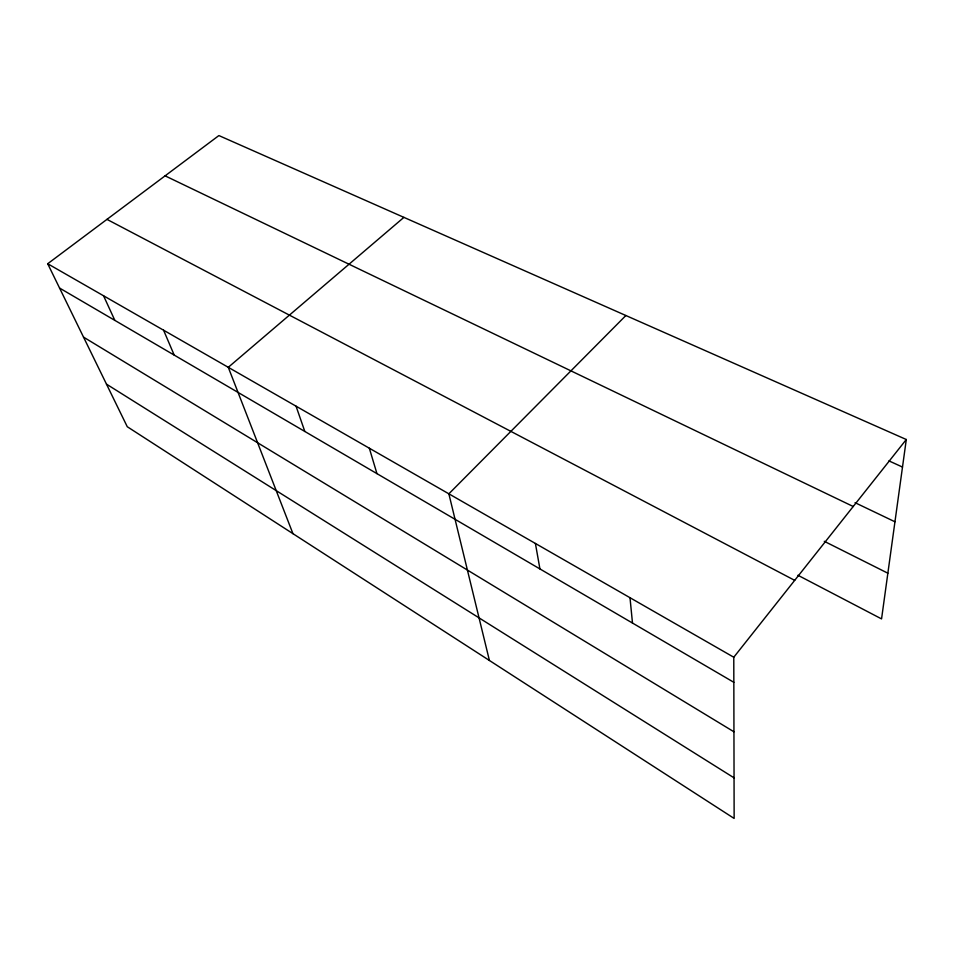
<?xml version="1.0" encoding="UTF-8"?>
<svg xmlns="http://www.w3.org/2000/svg" width="954" height="954" viewBox="0 0 954 954"><rect width="100%" height="100%" fill="white"/><g stroke="black" fill="none" stroke-linecap="round" stroke-linejoin="round"><path stroke-width="1.43" d="M906.3 439.508L733.781 657.234L734.139 818.437L127.264 426.724L47.7 263.745L218.895 135.563L906.3 439.508L881.556 618.907L797.926 575.25M625.884 315.512L448.857 493.826L489.414 660.478M403.912 217.369L228.28 367.314L292.938 533.656M888.937 460.889L902.496 467.055M855.07 502.686L894.947 521.778M165.114 175.846L853.222 506.502M824.28 541.312L887.852 573.199M106.967 219.372L794.694 580.354M47.7 263.745L733.781 657.234M59.565 288.06L733.841 682.313M83.511 337.108L733.948 731.79M106.478 384.14L734.043 777.844M103.557 295.788L114.85 320.389M163.587 330.215L174.188 355.079M296.05 406.189L304.827 431.47M369.341 448.225L376.949 473.637M535.409 543.47L539.928 568.942M629.998 597.717L632.49 623.057"/></g></svg>
